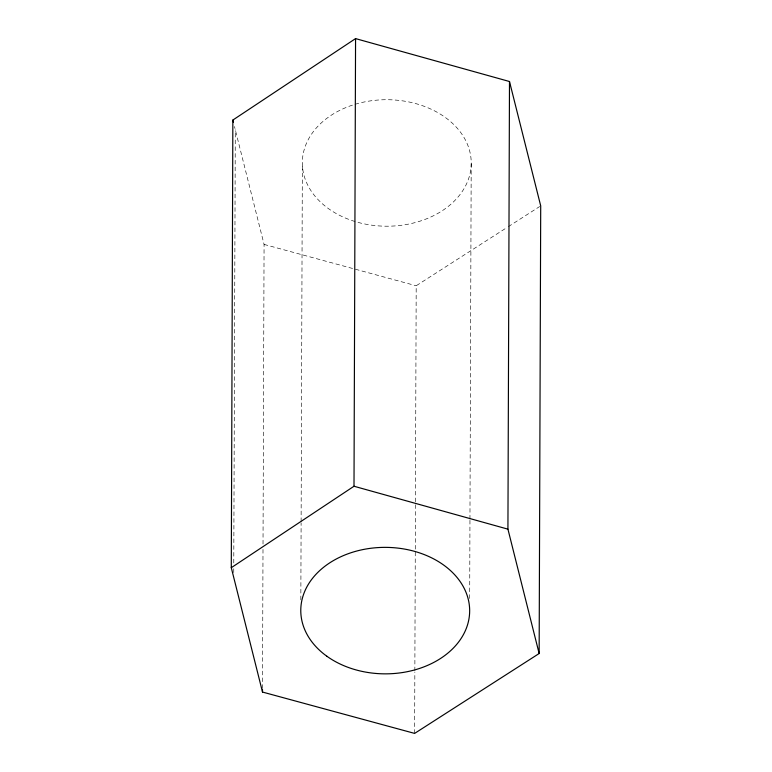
<?xml version="1.0" encoding="UTF-8"?>
<svg xmlns="http://www.w3.org/2000/svg" width="772" height="772" viewBox="0 0 772 772"><rect width="100%" height="100%" fill="white"/><g stroke="black" fill="none" stroke-linecap="round" stroke-linejoin="round"><path stroke-width="0.58" stroke-dasharray="3.86 2.9" d="M233.752 572.602L233.762 567.787M233.781 562.971L235.296 129.764M262.519 688.45L263.001 548.863M263.02 544.048L264.072 244.415L234.485 126.531M300.839 599.863L301.109 522.847M301.109 521.64L302.354 164.253M414.632 733.4L414.844 672.026M414.853 670.829L416.195 285.756L507.3 227.306M469.685 598.493L469.955 520.27M469.955 519.073L471.209 161.676M508.314 226.659L539.696 206.52M264.072 244.415L416.195 285.756M355.004 104.316A84.447 63.246 0.2 0 1 471.229 162.602A84.447 63.246 0.2 0 1 356.22 221.873M355.072 221.535A84.447 63.246 0.2 0 1 302.334 163.326A84.447 63.246 0.2 0 1 353.865 104.674"/><path stroke-width="1.16" d="M231.291 567.7L232.855 120.056L355.564 38.6L509.491 81.514L540.709 205.873L539.145 653.517L414.632 733.4L262.509 692.059L231.291 567.7L354.001 486.244L507.928 529.158L539.145 653.517M262.509 692.059L262.519 689.657M354.001 486.244L355.564 38.6M507.928 529.158L509.491 81.514M232.855 120.056L233.395 122.208M326.855 656.229A84.447 63.246 0.2 0 0 467.253 625.735A84.447 63.246 0.2 0 0 361.547 549.867A84.447 63.246 0.2 0 0 326.855 656.229"/></g></svg>
